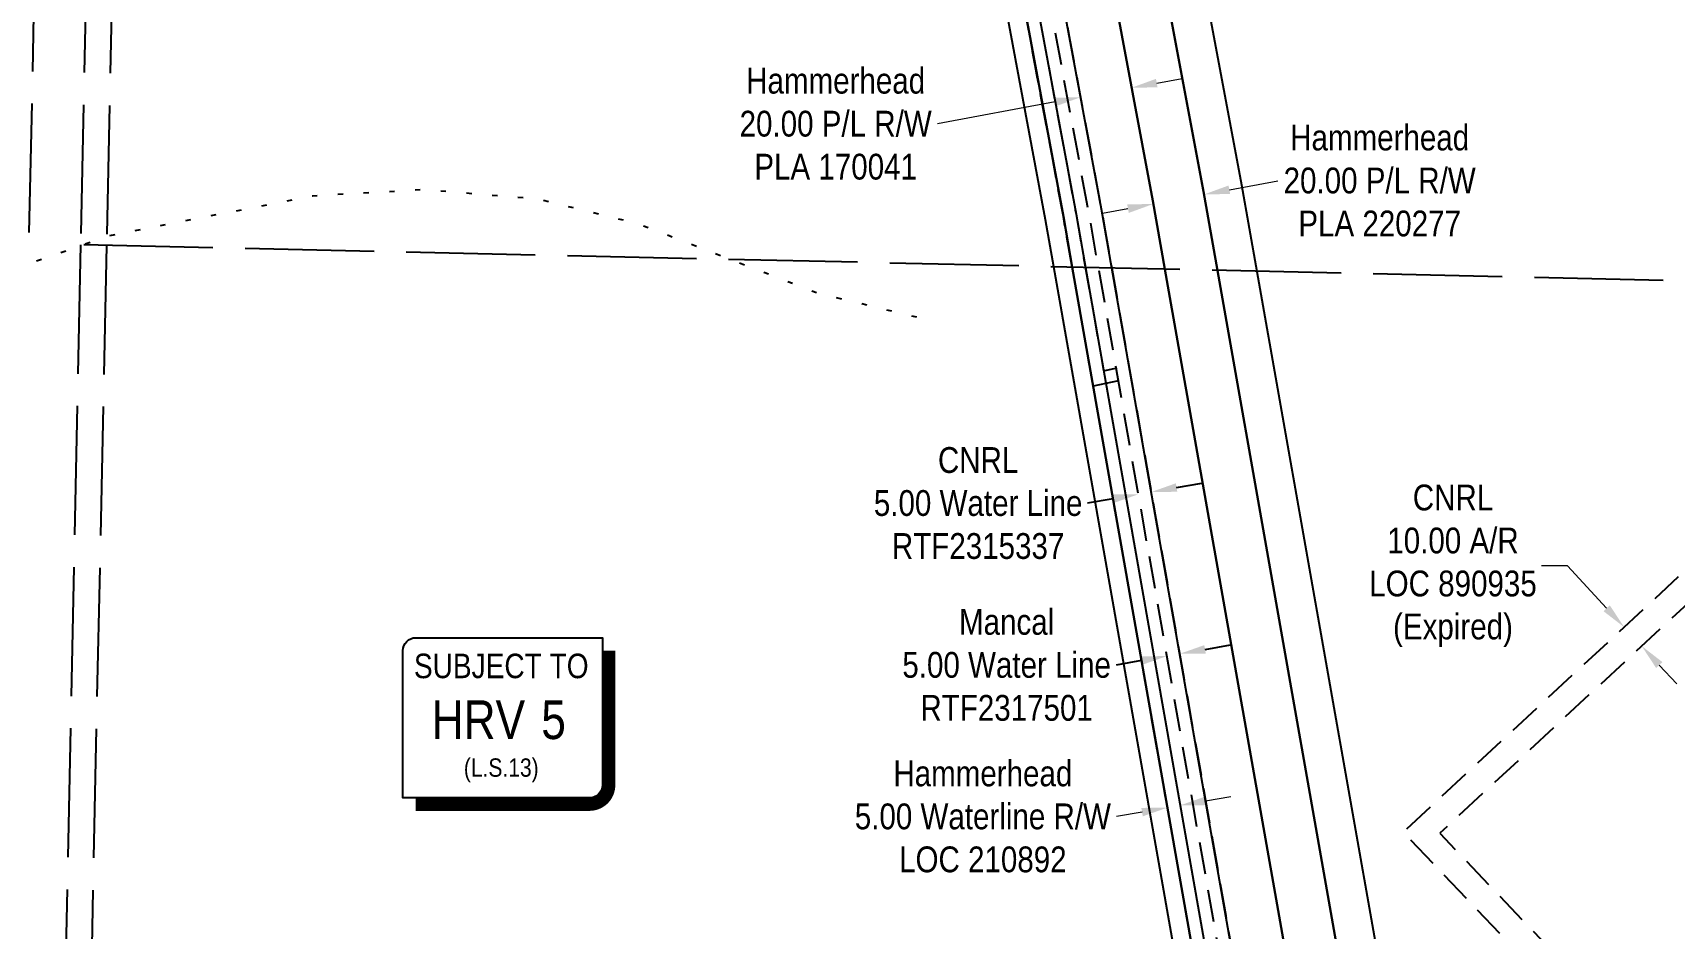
# Model space of a CAD drawing. Extents: x 402981 to 415543, y 6059617 to 6063944.
# Drawn here: x 404687 to 405324, y 6061111 to 6061458 of the extents above; entities that cross this region are included whole.
import ezdxf
from ezdxf.enums import TextEntityAlignment as Align

# ---------------------------------------------------------------- set-up
doc = ezdxf.new("R2010")
doc.units = 0
doc.header["$LTSCALE"] = 5
doc.header["$PDMODE"] = 34
doc.header["$PDSIZE"] = 5
for name, pattern in [('foc-ACCESSROAD', [3.75, 2.5, -1.25]), ('foc-UNSURVEYED', [12.5, 10, -2.5]), ('foc-WHEELTRACKS', [2, 0.4, -1.6])]:
    doc.linetypes.add(name, pattern=pattern)
doc.layers.get('Defpoints').update_dxf_attribs({"color": 9})
for name, color, linetype in [('CG-NOTES', 7, 'Continuous'), ('CTW', 7, 'Continuous'), ('F-AR', 190, 'foc-ACCESSROAD'), ('F-RW', 190, 'Continuous'), ('L-USEC', 7, 'foc-UNSURVEYED'), ('P-TEMP-BLUE', 160, 'Continuous'), ('T-WATER-P3', 160, 'foc-WHEELTRACKS')]:
    doc.layers.add(name, color=color, linetype=linetype)
doc.layers.add('F-AR-T', color=190, linetype='Continuous', lineweight=9)
doc.layers.add('F-RW-T', color=190, linetype='Continuous', lineweight=9)
doc.styles.add('80CG', font='ARIALN.TTF', dxfattribs={"height": 10})
doc.styles.add('80L', font='ARIALN.TTF', dxfattribs={"height": 10})
doc.styles.add('HRV', font='ARIALN.TTF', dxfattribs={"height": 3})
doc.dimstyles.new('Compass 5 000', dxfattribs={"dimscale": 5, "dimtxt": 9, "dimasz": 2, "dimexe": 0.2, "dimexo": 0.0625, "dimgap": 0.5, "dimtad": 0, "dimtih": 1, "dimtoh": 1, "dimzin": 0, "dimdsep": 46, "dimtxsty": '80CG', "dimcen": 0.1, "dimse1": 1, "dimse2": 1, "dimclrd": 256, "dimclrt": 256, "dimaunit": 1, "dimadec": 4, "dimazin": 0, "dimtfac": 0.06, "dimtofl": 0, "dimtmove": 0, "dimatfit": 1, "dimfxl": 0.2, "dimtolj": 1, "dimtzin": 0, "dimlwd": -1, "dimarcsym": 0})

# ---------------------------------------------------------------- blocks, each defined once
blk = doc.blocks.new('*D548')
at = {"layer": 'Defpoints', "color": 0, "transparency": 16777216}
for p in [(405125.41, 6061167.63), (405130.33, 6061168.49), (405127.19, 6061157.48)]:
    blk.add_point(p, dxfattribs=at)
at = {"layer": 'F-RW-T', "color": 14, "transparency": 16777216}
for p, q in [((405141.96, 6061160.08), (405151.81, 6061161.81)), ((405117.35, 6061155.74), (405107.5, 6061154.01))]:
    blk.add_line(p, q, dxfattribs=at)
for points in [[(405141.68, 6061161.72), (405142.25, 6061158.44), (405132.12, 6061158.34)], [(405117.06, 6061157.38), (405117.63, 6061154.1), (405127.19, 6061157.48)]]:
    blk.add_solid(points, dxfattribs=at)
at = {"layer": 'F-RW-T', "color": 14, "transparency": 16777216, "insert": (405055.62, 6061154.01), "char_height": 10, "attachment_point": 5, "style": '80CG'}
blk.add_mtext('\\A1;Hammerhead\\P5.00 Waterline R/W\\PLOC 210892', dxfattribs=at)
blk = doc.blocks.new('*D566')
at = {"layer": 'Defpoints', "color": 0, "transparency": 16777216}
for p in [(405055.89, 6061552.87), (405070.63, 6061555.61), (405081.73, 6061496.01)]:
    blk.add_point(p, dxfattribs=at)
at = {"layer": 'F-AR-T', "transparency": 16777216}
for p, q in [((405091.56, 6061497.84), (405101.39, 6061499.68)), ((405057.16, 6061491.44), (405021.3, 6061484.77))]:
    blk.add_line(p, q, dxfattribs=at)
for points in [[(405091.26, 6061499.48), (405091.87, 6061496.21), (405081.73, 6061496.01)], [(405056.85, 6061493.08), (405057.46, 6061489.8), (405066.99, 6061493.27)]]:
    blk.add_solid(points, dxfattribs=at)
at = {"layer": 'F-AR-T', "transparency": 16777216, "insert": (404987.01, 6061484.77), "char_height": 10, "attachment_point": 5, "style": '80CG'}
blk.add_mtext('\\A1;CNRL\\P15.00 A/R\\PLOC 881104', dxfattribs=at)
blk = doc.blocks.new('*D570')
at = {"layer": 'Defpoints', "color": 0, "transparency": 16777216}
for p in [(405325.37, 6061247.01), (405332.17, 6061239.68), (405311.07, 6061220.12)]:
    blk.add_point(p, dxfattribs=at)
at = {"layer": 'F-AR-T', "transparency": 16777216}
for p, q in [((405282.24, 6061251.22), (405272.24, 6061251.22)), ((405297.47, 6061234.78), (405282.24, 6061251.22)), ((405317.86, 6061212.78), (405324.66, 6061205.45))]:
    blk.add_line(p, q, dxfattribs=at)
for points in [[(405298.69, 6061235.92), (405296.25, 6061233.65), (405304.27, 6061227.45)], [(405319.09, 6061213.92), (405316.64, 6061211.65), (405311.07, 6061220.12)]]:
    blk.add_solid(points, dxfattribs=at)
at = {"layer": 'F-AR-T', "transparency": 16777216, "insert": (405237.9, 6061251.22), "char_height": 10, "attachment_point": 5, "style": '80CG'}
blk.add_mtext('\\A1;CNRL\\P10.00 A/R\\PLOC 890935\\P(Expired)', dxfattribs=at)
blk = doc.blocks.new('*D619')
at = {"layer": 'Defpoints', "color": 0, "transparency": 16777216}
for p in [(405077.09, 6061520.93), (405096.83, 6061524.6), (405093.48, 6061432.92)]:
    blk.add_point(p, dxfattribs=at)
at = {"layer": 'F-RW-T', "transparency": 16777216}
for p, q in [((405123.05, 6061438.42), (405132.88, 6061440.25)), ((405083.65, 6061431.09), (405038.09, 6061422.61))]:
    blk.add_line(p, q, dxfattribs=at)
for points in [[(405122.74, 6061440.06), (405123.35, 6061436.79), (405113.22, 6061436.59)], [(405083.34, 6061432.73), (405083.95, 6061429.45), (405093.48, 6061432.92)]]:
    blk.add_solid(points, dxfattribs=at)
at = {"layer": 'F-RW-T', "transparency": 16777216, "insert": (404998.55, 6061422.61), "char_height": 10, "attachment_point": 5, "style": '80CG'}
blk.add_mtext('\\A1;Hammerhead\\P20.00 P/L R/W\\PPLA 170041', dxfattribs=at)
blk = doc.blocks.new('*D634')
at = {"layer": 'Defpoints', "color": 0, "transparency": 16777216}
for p in [(405130.66, 6061452.48), (405111.01, 6061448.8), (405141.37, 6061395.23)]:
    blk.add_point(p, dxfattribs=at)
at = {"layer": 'F-RW-T', "transparency": 16777216}
for p, q in [((405151.2, 6061397.07), (405169.93, 6061400.58)), ((405111.89, 6061389.72), (405102.06, 6061387.88))]:
    blk.add_line(p, q, dxfattribs=at)
for points in [[(405150.89, 6061398.71), (405151.5, 6061395.43), (405141.37, 6061395.23)], [(405111.59, 6061391.36), (405112.2, 6061388.08), (405121.72, 6061391.56)]]:
    blk.add_solid(points, dxfattribs=at)
at = {"layer": 'F-RW-T', "transparency": 16777216, "insert": (405209.47, 6061400.58), "char_height": 10, "attachment_point": 5, "style": '80CG'}
blk.add_mtext('\\A1;Hammerhead\\P20.00 P/L R/W\\PPLA 220277', dxfattribs=at)
blk = doc.blocks.new('HRV')
blk.add_lwpolyline([(-35.14, 31.6), (37.21, 31.6), (37.21, -25.54, -0.414214), (32.21, -30.54), (-40.14, -30.54), (-40.14, 26.6, -0.414214)], format="xyb", close=True)
at = {"const_width": 5, "flags": 128}
blk.add_lwpolyline([(-35.14, -33.04), (32.21, -33.04, 0.414214), (39.71, -25.54), (39.71, 26.6)], format="xyb", dxfattribs=at)
at = {"style": '80L'}
blk.add_text('SUBJECT TO', height=9.5, dxfattribs=at).set_placement((-2.01, 13.06), align=Align.BOTTOM_CENTER)
blk.add_attdef('(N.W.1/4 00)', text='', height=7.12, dxfattribs=at).set_placement((-2.01, -24.45), align=Align.BOTTOM_CENTER)
at = {"layer": 'CTW', "color": 3, "style": 'HRV'}
blk.add_text('HRV', height=15, dxfattribs=at).set_placement((-10.88, -0.18), align=Align.MIDDLE_CENTER)
blk.add_attdef('0', text='', height=15, dxfattribs=at).set_placement((18.28, -0.18), align=Align.MIDDLE_CENTER)
blk = doc.blocks.new('*D708')
at = {"layer": 'Defpoints', "color": 0, "transparency": 16777216}
for p in [(405115.56, 6061281.15), (405115.94, 6061278.99), (405120.49, 6061282.01)]:
    blk.add_point(p, dxfattribs=at)
at = {"layer": 'P-TEMP-BLUE', "transparency": 16777216}
for p, q in [((405130.72, 6061281.59), (405140.56, 6061283.32)), ((405106.1, 6061277.25), (405096.25, 6061275.52))]:
    blk.add_line(p, q, dxfattribs=at)
for points in [[(405105.81, 6061278.89), (405106.39, 6061275.61), (405115.94, 6061278.99)], [(405130.43, 6061283.23), (405131, 6061279.95), (405120.87, 6061279.85)]]:
    blk.add_solid(points, dxfattribs=at)
at = {"layer": 'P-TEMP-BLUE', "transparency": 16777216, "insert": (405053.79, 6061275.52), "char_height": 10, "attachment_point": 5, "style": '80CG'}
blk.add_mtext('\\A1;CNRL\\P5.00 Water Line\\PRTF2315337', dxfattribs=at)
blk = doc.blocks.new('*D713')
at = {"layer": 'Defpoints', "color": 0, "transparency": 16777216}
for p in [(405126.44, 6061219.39), (405126.99, 6061216.24), (405131.36, 6061220.26)]:
    blk.add_point(p, dxfattribs=at)
at = {"layer": 'P-TEMP-BLUE', "transparency": 16777216}
for p, q in [((405141.77, 6061218.84), (405151.61, 6061220.58)), ((405117.15, 6061214.51), (405107.3, 6061212.77))]:
    blk.add_line(p, q, dxfattribs=at)
for points in [[(405116.86, 6061216.15), (405117.44, 6061212.87), (405126.99, 6061216.24)], [(405141.48, 6061220.49), (405142.05, 6061217.2), (405131.92, 6061217.11)]]:
    blk.add_solid(points, dxfattribs=at)
at = {"layer": 'P-TEMP-BLUE', "transparency": 16777216, "insert": (405064.84, 6061212.77), "char_height": 10, "attachment_point": 5, "style": '80CG'}
blk.add_mtext('\\A1;Mancal\\P5.00 Water Line\\PRTF2317501', dxfattribs=at)

msp = doc.modelspace()

# ---------------------------------------------------------------- linework, layer by layer
at = {"layer": 'F-AR', "color": 160, "flags": 128}
for points in [[(404326.532, 6063917.694), (404451.503, 6063880.422), (404515.202, 6063885.289), (404633.955, 6063882.465), (404700.233, 6063516.664), (404714.053, 6063519.168), (404821.905, 6062923.687), (404943.446, 6062253.042), (404958.047, 6062176.789), (404982.925, 6062038.816), (404987.16, 6062029.745), (404992.849, 6062017.557), (404996.228, 6062010.32), (404996.443, 6062009.146), (405001.597, 6061980.997), (405027.683, 6061838.543), (405031.276, 6061818.921), (405044.706, 6061745.579), (405036.737, 6061729.958), (405042.573, 6061732.658), (405050.97, 6061714.508), (405041.833, 6061710.281), (405043.722, 6061700.138), (405049.109, 6061671.216), (405050.577, 6061663.358), (405051.494, 6061658.434), (405060.446, 6061610.343), (405063.191, 6061595.597), (405101.565, 6061389.47), (405105.576, 6061366.683), (405171.565, 6060991.971), (405207.741, 6060799.86), (405276.437, 6060424.286), (405302.23, 6060284.663), (405312.022, 6060231.66), (405312.241, 6060223.31), (405312.552, 6060211.421), (405314.492, 6060137.366), (405439.998, 6060243.264), (405484.39, 6060279.435), (405508.005, 6060298.956), (405554.707, 6060340.97), (405627.508, 6060401.734), (405640.729, 6060412.77), (405610.717, 6060445.51), (405682.043, 6060505.426), (405685.171, 6060501.714), (405617.76, 6060444.908), (405647.766, 6060412.595), (405630.366, 6060398.296), (405443.221, 6060239.444), (405309.753, 6060127.424), (405307.556, 6060211.29), (405307.245, 6060223.18), (405307.036, 6060231.137), (405297.315, 6060283.755), (405271.522, 6060423.383), (405202.827, 6060798.948), (405166.648, 6060991.075), (405100.654, 6061365.817), (405096.647, 6061388.579), (405058.277, 6061594.683), (405055.533, 6061609.428), (405046.58, 6061657.519), (405045.663, 6061662.443), (405044.196, 6061670.299), (405038.809, 6061699.222), (405036.209, 6061713.185), (405044.335, 6061716.945), (405040.135, 6061726.024), (405035.195, 6061723.738), (405030.838, 6061729.451), (405032.294, 6061732.248), (405039.485, 6061746.343), (405026.359, 6061818.021), (405022.766, 6061837.643), (404996.681, 6061980.097), (404991.527, 6062008.246), (404991.428, 6062008.788), (404988.321, 6062015.443), (404982.631, 6062027.631), (404978.122, 6062037.29), (404953.133, 6062175.875), (404938.533, 6062252.126), (404816.987, 6062922.796), (404710.026, 6063513.359), (404696.206, 6063510.855), (404629.764, 6063877.565), (404515.333, 6063880.287), (404450.961, 6063875.368), (404307.659, 6063918.107)], [(405108.194, 6061323.002), (405098.418, 6061320.88), (405090.292, 6061367.027), (405086.83, 6061386.696), (405048.447, 6061592.863), (405045.702, 6061607.608), (405036.752, 6061655.687), (405027.817, 6061703.686), (404996.821, 6061744.485), (404968.329, 6061771.749), (404927.36, 6061792.177), (404747.839, 6061780.002), (404734.223, 6061979.508), (404940.853, 6061993.49), (404966.265, 6062028.501), (404969.605, 6062024.594), (404943.524, 6061988.661), (404739.007, 6061974.823), (404752.487, 6061785.326), (404928.376, 6061797.255), (404971.237, 6061775.883), (405000.562, 6061747.823), (405032.513, 6061705.766), (405041.665, 6061656.601), (405050.616, 6061608.523), (405053.361, 6061593.777), (405091.748, 6061387.586), (405095.214, 6061367.893), (405102.438, 6061326.867), (405112.214, 6061328.99)]]:
    msp.add_lwpolyline(points, dxfattribs=at)
at = {"layer": 'F-AR', "flags": 128}
for points in [[(405446.391, 6060235.574), (405314.813, 6060125.14), (405314.492, 6060137.366), (405439.951, 6060243.223), (405484.39, 6060279.435), (405504.73, 6060296.009), (405554.707, 6060340.97), (405686.155, 6060450.685), (405701.614, 6060463.362), (405793.233, 6060535.069), (405791.094, 6060544.654), (405789.058, 6060546.782), (405726.265, 6060612.625), (405626.027, 6060720.047), (405496.432, 6060856.166), (405218.573, 6061148.015), (405446.226, 6061359.035), (405507.83, 6061416.141), (405508.13, 6061416.405), (406324.511, 6062136.267), (406332.892, 6062143.658), (406355.241, 6062163.364), (406571.531, 6062354.083), (406577.92, 6062346.39), (406354.95, 6062149.289), (406348.237, 6062143.354), (406324.218, 6062122.123), (405935.023, 6061778.082), (405514.523, 6061408.71), (405507.84, 6061402.516), (405460.587, 6061358.713), (405232.807, 6061147.575), (405496.728, 6060870.361), (405633.3, 6060726.91), (405733.539, 6060619.488), (405800.249, 6060549.545), (405800.923, 6060546.515), (405804.367, 6060531.085), (405707.867, 6060455.557), (405561.28, 6060333.433), (405511.227, 6060288.405), (405484.116, 6060266.314), (405446.391, 6060235.574)], [(404941.383, 6061801.937), (404967.406, 6061788.96), (404977.054, 6061784.149), (404999.566, 6061762.605), (405008.045, 6061754.497), (405012.287, 6061748.911), (405019.269, 6061739.723), (405032.636, 6061722.08), (405041.908, 6061709.921), (405042.18, 6061708.421), (405043.722, 6061700.138), (405049.109, 6061671.216), (405050.577, 6061663.358), (405051.494, 6061658.434), (405060.446, 6061610.343), (405063.191, 6061595.597), (405101.565, 6061389.47), (405105.576, 6061366.683), (405171.565, 6060991.971), (405251.573, 6060558.876), (405276.437, 6060424.286), (405302.23, 6060284.663), (405312.022, 6060231.66), (405312.241, 6060223.311), (405312.552, 6060211.421), (405314.813, 6060125.14), (405315.148, 6060112.288), (405308.683, 6060119.999), (405299.666, 6060130.753), (405299.329, 6060143.605), (405297.815, 6060201.376), (405297.503, 6060213.264), (405297.062, 6060230.095), (405236.261, 6060559.22), (405156.808, 6060989.311), (405090.292, 6061367.027), (405086.83, 6061386.696), (405048.447, 6061592.863), (405045.702, 6061607.608), (405036.752, 6061655.687), (405035.835, 6061660.613), (405034.371, 6061668.473), (405028.121, 6061702.051), (405027.817, 6061703.686), (405018.391, 6061716.093), (405004.92, 6061733.823), (404996.821, 6061744.485), (404968.329, 6061771.748), (404927.36, 6061792.177), (404911.853, 6061791.125), (404757.135, 6061780.632), (404759.716, 6061783.549), (404746.82, 6061794.958), (404817.813, 6061799.772), (404930.405, 6061807.411), (404941.383, 6061801.937)]]:
    msp.add_lwpolyline(points, close=True, dxfattribs=at)
at = {"layer": 'F-RW'}
for points in [[(405171.565, 6060991.971), (405105.576, 6061366.683), (405101.565, 6061389.47), (405063.191, 6061595.598), (405060.446, 6061610.343), (405054.236, 6061643.705), (405088.634, 6061650.098), (405078.312, 6061705.643), (405077.336, 6061707.944), (405072.583, 6061718.952), (405070.557, 6061723.556), (405068.574, 6061728.117), (405062.605, 6061741.897), (405050.335, 6061770.14), (405041.091, 6061820.702), (405037.491, 6061840.35), (405009.359, 6061993.693), (404998.948, 6062006.364), (404994.3, 6062031.254), (404967.586, 6062174.318)], [(404988.007, 6062173.858), (405017.61, 6062015.309), (405028.052, 6062002.596), (405069.584, 6061776.008), (405080.692, 6061750.293), (405086.649, 6061736.501), (405088.624, 6061731.929), (405090.614, 6061727.323), (405095.373, 6061716.305), (405097.638, 6061711.062), (405111.957, 6061634.097), (405092.281, 6061630.44), (405077.549, 6061627.698), (405121.492, 6061392.767), (405126.176, 6061366.22), (405191.638, 6060995.386)], [(405211.312, 6060998.936), (405146.559, 6061365.762), (405141.164, 6061396.329), (405108.112, 6061572.965), (405135.298, 6061618.119), (405116.875, 6061716.956), (405113.863, 6061723.916), (405113.521, 6061724.707), (405109.094, 6061734.943), (405108.734, 6061735.726), (405106.771, 6061740.324), (405104.779, 6061744.909), (405098.843, 6061758.694), (405088.833, 6061781.875), (405076.782, 6061847.626), (405073.182, 6061867.264), (405046.735, 6062011.51), (405036.306, 6062024.207), (405008.435, 6062173.398)], [(405023.765, 6062173.053), (405050.336, 6062030.874), (405060.754, 6062018.189), (405103.27, 6061786.276), (405112.463, 6061764.992), (405118.416, 6061751.21), (405120.396, 6061746.627), (405122.381, 6061742.031), (405127.141, 6061731.012), (405131.304, 6061721.374), (405151.08, 6061615.263), (405123.896, 6061570.111), (405155.918, 6061399.002), (405161.844, 6061365.419), (405226.068, 6061001.598)], [(404657.261, 6061773.858), (404694.114, 6061776.358), (404724.327, 6061778.407), (404757.135, 6061780.632), (404911.853, 6061791.125), (404927.36, 6061792.177), (404927.36, 6061792.177), (404968.329, 6061771.748), (404996.821, 6061744.485), (405004.92, 6061733.823), (405018.391, 6061716.093), (405027.817, 6061703.686), (405028.121, 6061702.051), (405034.371, 6061668.473), (405035.835, 6061660.613), (405036.752, 6061655.687), (405045.702, 6061607.608), (405048.447, 6061592.863), (405086.83, 6061386.696), (405090.292, 6061367.027), (405156.808, 6060989.311)], [(405149.921, 6060988.069), (405083.157, 6061367.187), (405079.942, 6061385.448), (405041.565, 6061591.587), (405038.82, 6061606.332), (405037.769, 6061611.98), (405029.872, 6061654.4), (405028.957, 6061659.315), (405027.491, 6061667.192), (405025.291, 6061679.012), (405021.241, 6061700.774), (405007.769, 6061718.505), (404991.583, 6061739.811), (404964.257, 6061765.958), (404925.937, 6061785.065), (404910.432, 6061784.013), (404853.972, 6061780.184), (404750.533, 6061773.169), (404724.179, 6061771.381), (404693.966, 6061769.332), (404657.736, 6061766.874)], [(405191.638, 6060995.386), (405126.177, 6061366.22), (405121.492, 6061392.767), (405077.549, 6061627.698)], [(405100.863, 6061611.705), (405141.164, 6061396.329), (405146.559, 6061365.762), (405211.312, 6060998.936)]]:
    msp.add_lwpolyline(points, dxfattribs=at)
at = {"layer": 'F-RW', "color": 14}
for points in [[(405041.664, 6061656.603), (405091.747, 6061387.589), (405095.387, 6061366.913), (405161.726, 6060990.201)], [(405156.808, 6060989.311), (405090.291, 6061367.028), (405086.83, 6061386.696), (405048.447, 6061592.863)]]:
    msp.add_lwpolyline(points, dxfattribs=at)
at = {"layer": 'L-USEC'}
for p, q in [((404702.622, 6062180.289), (404685.685, 6061376.144)), ((404722.738, 6062179.866), (404705.801, 6061375.721)), ((404732.777, 6062179.611), (404715.841, 6061375.466)), ((404705.801, 6061375.721), (404688.867, 6060571.578)), ((404715.841, 6061375.466), (404698.907, 6060571.322)), ((405506.903, 6061357.675), (404705.8, 6061375.692))]:
    msp.add_line(p, q, dxfattribs=at)
at = {"layer": 'T-WATER-P3', "flags": 128}
msp.add_lwpolyline([(405030.04, 6061347.604), (404991.497, 6061356.939), (404921.503, 6061383.968), (404883.08, 6061393.415), (404838.862, 6061397.072), (404795.733, 6061394.614), (404716.866, 6061379.157), (404610.689, 6061341.988), (404584.8, 6061335.183)], dxfattribs=at)

# ---------------------------------------------------------------- block references
at = {"layer": 'CG-NOTES'}
msp.add_blockref('HRV', (404870.904, 6061191.762), dxfattribs=at).add_auto_attribs({'(N.W.1/4 00)': '(L.S.13)', '0': '5'})

# ---------------------------------------------------------------- dimensions: what is measured, and where the dimension line sits
at = {"layer": 'F-AR-T'}
for base, p1, p2, angle, text, picture, middle in [((405081.73, 6061496.015), (405055.893, 6061552.868), (405070.635, 6061555.613), 10.545884, 'CNRL\\P15.00 A/R\\PLOC 881104', '*D566', (404987.013, 6061484.765)), ((405311.066, 6061220.116), (405325.374, 6061247.013), (405332.171, 6061239.68), 312.828579, 'CNRL\\P10.00 A/R\\PLOC 890935\\P(Expired)', '*D570', (405237.904, 6061251.216))]:
    dim = msp.add_linear_dim(base=base, p1=p1, p2=p2, angle=angle, text=text, dimstyle='Compass 5 000', dxfattribs=at)
    dim.commit()
    dim.dimension.update_dxf_attribs({"geometry": picture, "text_midpoint": middle, "dimtype": 161})
at = {"layer": 'F-RW-T'}
for base, p1, p2, angle, text, picture, middle in [((405093.476, 6061432.919), (405096.833, 6061524.602), (405077.092, 6061520.927), 190.545727, 'Hammerhead\\P20.00 P/L R/W\\PPLA 170041', '*D619', (404998.554, 6061422.609)), ((405141.369, 6061395.234), (405111.011, 6061448.8), (405130.658, 6061452.476), 10.598652, 'Hammerhead\\P20.00 P/L R/W\\PPLA 220277', '*D634', (405209.473, 6061400.579))]:
    dim = msp.add_linear_dim(base=base, p1=p1, p2=p2, angle=angle, text=text, dimstyle='Compass 5 000', dxfattribs=at)
    dim.commit()
    dim.dimension.update_dxf_attribs({"geometry": picture, "text_midpoint": middle, "dimtype": 161})
dim = msp.add_linear_dim(base=(405127.194, 6061157.477), p1=(405130.329, 6061168.493), p2=(405125.406, 6061167.626), angle=189.987528, text='Hammerhead\\P5.00 Waterline R/W\\PLOC 210892', dimstyle='Compass 5 000', override={"dimclrd": 14, "dimclrt": 14}, dxfattribs=at)
dim.commit()
dim.dimension.update_dxf_attribs({"geometry": '*D548', "text_midpoint": (405055.617, 6061154.008), "dimtype": 161})
at = {"layer": 'P-TEMP-BLUE'}
for p1, p2, distance, text, picture, middle in [((405120.487, 6061282.015), (405115.564, 6061281.148), 2.194, 'CNRL\\P5.00 Water Line\\PRTF2315337', '*D708', (405053.785, 6061275.519)), ((405131.363, 6061220.256), (405126.44, 6061219.389), 3.194, 'Mancal\\P5.00 Water Line\\PRTF2317501', '*D713', (405064.835, 6061212.775))]:
    dim = msp.add_aligned_dim(p1=p1, p2=p2, distance=distance, text=text, dimstyle='Compass 5 000', dxfattribs=at)
    dim.commit()
    dim.dimension.update_dxf_attribs({"geometry": picture, "text_midpoint": middle})

doc.saveas('drawing.dxf')
